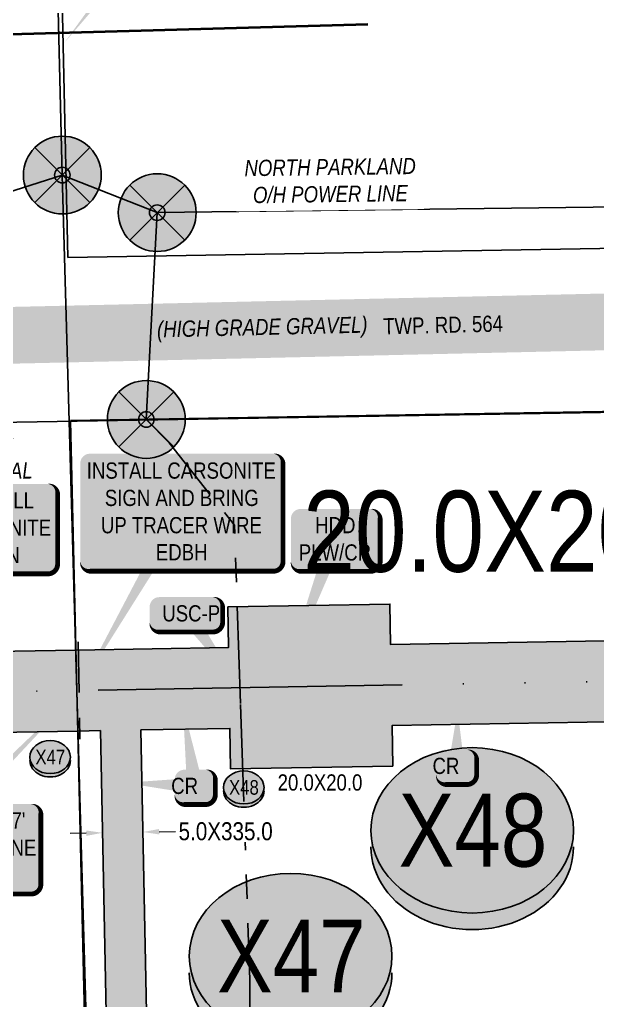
# Model space of a CAD drawing. Extents: x 88833 to 97610, y 5963373 to 5974710.
# Drawn here: x 92339.5 to 92410.7, y 5966590.7 to 5966711.7 of the extents above; entities that cross this region are included whole.
import ezdxf
from ezdxf.enums import TextEntityAlignment as Align

# ---------------------------------------------------------------- set-up
doc = ezdxf.new("R2010")
doc.units = 0
doc.header["$LTSCALE"] = 5
doc.header["$PDSIZE"] = 5
for name, pattern in [('COOP2', [10, 5, -1, 0, -1, 0, -1, 0, -1, 0, -1]), ('DASHDOT', [25.4, 12.7, -6.35, 0, -6.35]), ('foc-TIELINE', [1.875, 1.25, -0.625]), ('POWERLINE5', [7.8, 2.4, -0.6, 0.6, -0.6, 0.6, -0.6, 2.4])]:
    doc.linetypes.add(name, pattern=pattern)
doc.layers.get('Defpoints').update_dxf_attribs({"color": 9})
for name, color, linetype in [('AS-POWER', 104, 'foc-POWER'), ('AS-POWER-EXISTING', 72, 'POWERLINE5'), ('AS-POWER-EXISTING-PP', 72, 'Continuous'), ('AS-POWER-EXISTING-PP-1000', 72, 'Continuous'), ('AS-POWER-T-1000', 104, 'Continuous'), ('AS-ROADS', 254, 'Continuous'), ('AS-TELEPHONE', 224, 'foc-TEL'), ('AS-TELEPHONE-T-1000', 224, 'Continuous'), ('L-ROAD-T-1000', 7, 'Continuous'), ('L-SEC', 7, 'Continuous'), ('P-APEX RECON PAY ITEMS-1000', 240, 'Continuous'), ('P-APEX RECON-10m BUFFER', 51, 'COOP2'), ('P-APEX RECON-URBAN', 30, 'COOP2'), ('P-APEX RECON-WORK AREA', 104, 'Continuous'), ('P-BUFFER-PURPLE', 187, 'foc-TIELINE'), ('P-CROSSINGS', 250, 'Continuous'), ('P-CROSSINGS-1000', 250, 'Continuous')]:
    doc.layers.add(name, color=color, linetype=linetype)
for name, color, linetype, lineweight in [('AS-RECON EXISTING', 151, 'DASHDOT', 40), ('P-APEX RECON-TWS-T', 104, 'Continuous', 9), ('P-APEX RECON-TWS-T-1000', 104, 'Continuous', 9), ('T-TEXT-1000', 48, 'Continuous', 18)]:
    doc.layers.add(name, color=color, linetype=linetype, lineweight=lineweight)
doc.layers.add('P-APEX RECON-TO BE DRILLED-H', color=7, linetype='Continuous', true_color=0xffafe1)
doc.styles.add('1.8', font='ARIALN.TTF', dxfattribs={"height": 2})
doc.styles.add('100L', font='ARIALN.TTF', dxfattribs={"height": 10})
doc.styles.add('175L', font='ARIALN.TTF', dxfattribs={"height": 2})
doc.styles.add('80', font='ARIALN.TTF', dxfattribs={"height": 10})
doc.styles.add('80L', font='ARIALN.TTF', dxfattribs={"height": 10})
doc.styles.add('80LS', font='ARIALNI.TTF', dxfattribs={"height": 10})
doc.styles.add('Crossing', font='ARIALN.TTF', dxfattribs={"height": 10})
doc.styles.add('foc-LtypeFont', font='ARIALN.TTF', dxfattribs={"height": 7.35})
doc.linetypes.add('foc-POWER', pattern='A,6,-1,["P",foc-LtypeFont,S=0.2,R=0,X=-0.625,Y=-0.75],-1.24,4', length=12.24)
doc.linetypes.add('foc-TEL', pattern='A,2,-1,["T",foc-LtypeFont,S=0.2,R=0,X=-0.425,Y=-0.75],-1.24,8', length=12.24)
doc.linetypes.add('foc-TEL-NOLINE', pattern='A,0,-2,["T",foc-LtypeFont,S=0.2,R=0,X=-0.425,Y=-0.75],-10.24', length=12.24)
doc.dimstyles.new('Compass 1 000', dxfattribs={"dimtxt": 1.8, "dimasz": 2, "dimexe": 0.2, "dimexo": 0.0625, "dimgap": 0.5, "dimtad": 0, "dimtih": 1, "dimtoh": 1, "dimzin": 0, "dimdsep": 46, "dimtxsty": '1.8', "dimcen": 0.1, "dimse1": 1, "dimse2": 1, "dimclrd": 256, "dimclrt": 256, "dimaunit": 1, "dimadec": 4, "dimazin": 0, "dimtfac": 0.06, "dimtofl": 0, "dimtmove": 0, "dimatfit": 0, "dimfxl": 0.2, "dimtolj": 1, "dimtzin": 0, "dimlwd": -1, "dimarcsym": 0})

# ---------------------------------------------------------------- blocks, each defined once
blk = doc.blocks.new('POWERPOLE')
h = blk.add_hatch(color=255)
edge = h.paths.add_edge_path()
edge.add_arc((0, 0), 0.96, 0, 360)
at = {"linetype": 'Continuous'}
for p, q in [((0.679, -0.679), (-0.679, 0.679)), ((-0.679, -0.679), (0.679, 0.679))]:
    blk.add_line(p, q, dxfattribs=at)
blk.add_circle((0, 0), 0.96, dxfattribs=at)
blk = doc.blocks.new('*D715')
at = {"layer": 'Defpoints', "color": 0, "transparency": 16777216}
for p in [(92349.67, 5966611.5), (92354.67, 5966611.6), (92354.67, 5966611.5)]:
    blk.add_point(p, dxfattribs=at)
at = {"layer": 'P-APEX RECON-TWS-T-1000', "transparency": 16777216}
for p, q in [((92347.67, 5966611.36), (92345.68, 5966611.32)), ((92356.67, 5966611.54), (92358.67, 5966611.58))]:
    blk.add_line(p, q, dxfattribs=at)
for points in [[(92347.67, 5966611.69), (92347.68, 5966611.02), (92349.67, 5966611.4)], [(92356.66, 5966611.87), (92356.68, 5966611.2), (92354.67, 5966611.5)]]:
    blk.add_solid(points, dxfattribs=at)
at = {"layer": 'P-APEX RECON-TWS-T-1000', "transparency": 16777216, "insert": (92364.86, 5966611.58), "char_height": 2, "attachment_point": 5, "style": '1.8', "bg_fill": 3, "box_fill_scale": 1.1, "bg_fill_color": 256, "bg_fill_true_color": 13158600, "bg_fill_transparency": 0}
blk.add_mtext('\\A1;{\\H1.1111x;5.0X335.0}', dxfattribs=at)
blk = doc.blocks.new('*U716')
at = {"true_color": 0xffffa8}
h = blk.add_hatch(color=51, dxfattribs=at)
edge = h.paths.add_edge_path()
edge.add_line((-21.5, -20), (21.5, -20))
edge.add_arc((21.5, -14), 6, 270, 360)
edge.add_line((27.5, -14), (27.5, 12.5))
edge.add_arc((21.5, 12.5), 6, 0, 90)
edge.add_line((21.5, 18.5), (-21.5, 18.5))
edge.add_arc((-21.5, 12.5), 6, 90, 180)
edge.add_line((-27.5, 12.5), (-27.5, -14))
edge.add_arc((-21.5, -14), 6, 180, 270)
at = {"color": 240, "flags": 128}
blk.add_lwpolyline([(-21.5, -20, 3, 3, 0), (21.5, -20, 3, 3, 0.414214), (27.5, -14, 3, 3, 0), (27.5, 12.5, 3, 0, 0.414214), (21.5, 18.5, 0, 0, 0), (-21.5, 18.5, 0, 0, 0.414214), (-27.5, 12.5, 0, 0, 0), (-27.5, -14, 0, 3, 0.414214)], format="xyseb", close=True, dxfattribs=at)
for points in [[(-34.06, -91.31, 0, 10, 0), (0, 0, 5, 5, 0)], [(-1, -11.44, 0, 10, 0), (0, 0, 5, 5, 0)]]:
    blk.add_lwpolyline(points, format="xyseb", dxfattribs=at)
at = {"color": 4, "style": '80'}
blk.add_attdef('OTHER_001', (-14.7, -5), '', height=10, dxfattribs=at)
blk = doc.blocks.new('*U717')
at = {"true_color": 0xffffa8}
h = blk.add_hatch(color=51, dxfattribs=at)
edge = h.paths.add_edge_path()
edge.add_line((-16.5, -11.5), (16.5, -11.5))
edge.add_arc((16.5, -5.5), 6, 270, 360)
edge.add_line((22.5, -5.5), (22.5, 4))
edge.add_arc((16.5, 4), 6, 0, 90)
edge.add_line((16.5, 10), (-16.5, 10))
edge.add_arc((-16.5, 4), 6, 90, 180)
edge.add_line((-22.5, 4), (-22.5, -5.5))
edge.add_arc((-16.5, -5.5), 6, 180, 270)
at = {"color": 240, "flags": 128}
blk.add_lwpolyline([(-16.5, -11.5, 3, 3, 0), (16.5, -11.5, 3, 3, 0.414214), (22.5, -5.5, 3, 3, 0), (22.5, 4, 3, 0, 0.414214), (16.5, 10, 0, 0, 0), (-16.5, 10, 0, 0, 0.414214), (-22.5, 4, 0, 0, 0), (-22.5, -5.5, 0, 3, 0.414214)], format="xyseb", close=True, dxfattribs=at)
for points in [[(-1, -11.44, 0, 10, 0), (0, 0, 5, 5, 0)], [(33.14, -45.9, 0, 10, 0), (0, 0, 5, 5, 0)]]:
    blk.add_lwpolyline(points, format="xyseb", dxfattribs=at)
at = {"color": 4, "style": '80'}
blk.add_attdef('OTHER_001', (-14.7, -5), '', height=10, dxfattribs=at)
blk = doc.blocks.new('*U718')
at = {"true_color": 0xffffa8}
h = blk.add_hatch(color=51, dxfattribs=at)
edge = h.paths.add_edge_path()
edge.add_line((-56.5, -37), (56.5, -37))
edge.add_arc((56.5, -31), 6, 270, 360)
edge.add_line((62.5, -31), (62.5, 29.5))
edge.add_arc((56.5, 29.5), 6, 0, 90)
edge.add_line((56.5, 35.5), (-56.5, 35.5))
edge.add_arc((-56.5, 29.5), 6, 90, 180)
edge.add_line((-62.5, 29.5), (-62.5, -31))
edge.add_arc((-56.5, -31), 6, 180, 270)
at = {"color": 240, "flags": 128}
blk.add_lwpolyline([(-56.5, -37, 3, 3, 0), (56.5, -37, 3, 3, 0.414214), (62.5, -31, 3, 3, 0), (62.5, 29.5, 3, 0, 0.414214), (56.5, 35.5, 0, 0, 0), (-56.5, 35.5, 0, 0, 0.414214), (-62.5, 29.5, 0, 0, 0), (-62.5, -31, 0, 3, 0.414214)], format="xyseb", close=True, dxfattribs=at)
for points in [[(-63.64, -110.6, 0, 10, 0), (0, 0, 5, 5, 0)], [(-1, -11.44, 0, 10, 0), (0, 0, 5, 5, 0)]]:
    blk.add_lwpolyline(points, format="xyseb", dxfattribs=at)
at = {"color": 4, "style": '80'}
blk.add_attdef('OTHER_001', (-14.7, -5), '', height=10, dxfattribs=at)
blk = doc.blocks.new('*U719')
h = blk.add_hatch(color=255)
edge = h.paths.add_edge_path()
edge.add_line((-66.5, -28.5), (66.5, -28.5))
edge.add_arc((66.5, -22.5), 6, 270, 360)
edge.add_line((72.5, -22.5), (72.5, 21))
edge.add_arc((66.5, 21), 6, 0, 90)
edge.add_line((66.5, 27), (-66.5, 27))
edge.add_arc((-66.5, 21), 6, 90, 180)
edge.add_line((-72.5, 21), (-72.5, -22.5))
edge.add_arc((-66.5, -22.5), 6, 180, 270)
at = {"color": 104, "flags": 128}
blk.add_lwpolyline([(95.66, 97.04, 0, 7.5, 0), (0, 0, 0, 0, 0)], format="xyseb", dxfattribs=at)
blk.add_lwpolyline([(-66.5, -28.5, 3, 3, 0), (66.5, -28.5, 3, 3, 0.414214), (72.5, -22.5, 3, 3, 0), (72.5, 21, 3, 0, 0.414214), (66.5, 27, 0, 0, 0), (-66.5, 27, 0, 0, 0.414214), (-72.5, 21, 0, 0, 0), (-72.5, -22.5, 0, 3, 0.414214)], format="xyseb", close=True, dxfattribs=at)
at = {"color": 104, "style": '80'}
blk.add_attdef('ENTER_TEXT_001', (-26.85, -4.92), '', height=10, dxfattribs=at)
blk = doc.blocks.new('*U720')
at = {"true_color": 0xffffa8}
h = blk.add_hatch(color=51, dxfattribs=at)
edge = h.paths.add_edge_path()
edge.add_line((-31.5, -28.5), (31.5, -28.5))
edge.add_arc((31.5, -22.5), 6, 270, 360)
edge.add_line((37.5, -22.5), (37.5, 21))
edge.add_arc((31.5, 21), 6, 0, 90)
edge.add_line((31.5, 27), (-31.5, 27))
edge.add_arc((-31.5, 21), 6, 90, 180)
edge.add_line((-37.5, 21), (-37.5, -22.5))
edge.add_arc((-31.5, -22.5), 6, 180, 270)
at = {"color": 240, "flags": 128}
blk.add_lwpolyline([(-31.5, -28.5, 3, 3, 0), (31.5, -28.5, 3, 3, 0.414214), (37.5, -22.5, 3, 3, 0), (37.5, 21, 3, 0, 0.414214), (31.5, 27, 0, 0, 0), (-31.5, 27, 0, 0, 0.414214), (-37.5, 21, 0, 0, 0), (-37.5, -22.5, 0, 3, 0.414214)], format="xyseb", close=True, dxfattribs=at)
for points in [[(-50.13, -102.03, 0, 10, 0), (0, 0, 5, 5, 0)], [(-1, -11.44, 0, 10, 0), (0, 0, 5, 5, 0)]]:
    blk.add_lwpolyline(points, format="xyseb", dxfattribs=at)
at = {"color": 4, "style": '80'}
blk.add_attdef('OTHER_001', (-14.7, -5), '', height=10, dxfattribs=at)
blk = doc.blocks.new('*U728')
at = {"true_color": 0xffffa8}
h = blk.add_hatch(color=51, dxfattribs=at)
edge = h.paths.add_edge_path()
edge.add_line((-31.5, -28.5), (31.5, -28.5))
edge.add_arc((31.5, -22.5), 6, 270, 360)
edge.add_line((37.5, -22.5), (37.5, 21))
edge.add_arc((31.5, 21), 6, 0, 90)
edge.add_line((31.5, 27), (-31.5, 27))
edge.add_arc((-31.5, 21), 6, 90, 180)
edge.add_line((-37.5, 21), (-37.5, -22.5))
edge.add_arc((-31.5, -22.5), 6, 180, 270)
at = {"color": 240, "flags": 128}
blk.add_lwpolyline([(-31.5, -28.5, 3, 3, 0), (31.5, -28.5, 3, 3, 0.414214), (37.5, -22.5, 3, 3, 0), (37.5, 21, 3, 0, 0.414214), (31.5, 27, 0, 0, 0), (-31.5, 27, 0, 0, 0.414214), (-37.5, 21, 0, 0, 0), (-37.5, -22.5, 0, 3, 0.414214)], format="xyseb", close=True, dxfattribs=at)
for points in [[(-75.75, -96, 0, 10, 0), (0, 0, 5, 5, 0)], [(-1, -11.44, 0, 10, 0), (0, 0, 5, 5, 0)]]:
    blk.add_lwpolyline(points, format="xyseb", dxfattribs=at)
at = {"color": 4, "style": '80'}
blk.add_attdef('OTHER_001', (-14.7, -5), '', height=10, dxfattribs=at)
blk = doc.blocks.new('*U729')
at = {"true_color": 0xffffa8}
h = blk.add_hatch(color=51, dxfattribs=at)
edge = h.paths.add_edge_path()
edge.add_line((-6.5, -11.5), (6.5, -11.5))
edge.add_arc((6.5, -5.5), 6, 270, 360)
edge.add_line((12.5, -5.5), (12.5, 4))
edge.add_arc((6.5, 4), 6, 0, 90)
edge.add_line((6.5, 10), (-6.5, 10))
edge.add_arc((-6.5, 4), 6, 90, 180)
edge.add_line((-12.5, 4), (-12.5, -5.5))
edge.add_arc((-6.5, -5.5), 6, 180, 270)
at = {"color": 240, "flags": 128}
for points in [[(0.75, 34.26, 0, 10, 0), (0, 0, 5, 5, 0)], [(-1, -11.44, 0, 10, 0), (0, 0, 5, 5, 0)]]:
    blk.add_lwpolyline(points, format="xyseb", dxfattribs=at)
blk.add_lwpolyline([(-6.5, -11.5, 3, 3, 0), (6.5, -11.5, 3, 3, 0.414214), (12.5, -5.5, 3, 3, 0), (12.5, 4, 3, 0, 0.414214), (6.5, 10, 0, 0, 0), (-6.5, 10, 0, 0, 0.414214), (-12.5, 4, 0, 0, 0), (-12.5, -5.5, 0, 3, 0.414214)], format="xyseb", close=True, dxfattribs=at)
at = {"color": 4, "style": '80'}
blk.add_attdef('OTHER_001', (-14.7, -5), '', height=10, dxfattribs=at)
blk = doc.blocks.new('*U730')
at = {"true_color": 0xffffa8}
h = blk.add_hatch(color=51, dxfattribs=at)
edge = h.paths.add_edge_path()
edge.add_line((-6.5, -11.5), (6.5, -11.5))
edge.add_arc((6.5, -5.5), 6, 270, 360)
edge.add_line((12.5, -5.5), (12.5, 4))
edge.add_arc((6.5, 4), 6, 0, 90)
edge.add_line((6.5, 10), (-6.5, 10))
edge.add_arc((-6.5, 4), 6, 90, 180)
edge.add_line((-12.5, 4), (-12.5, -5.5))
edge.add_arc((-6.5, -5.5), 6, 180, 270)
at = {"color": 240, "flags": 128}
for points in [[(-7.5, 49.31, 0, 10, 0), (0, 0, 5, 5, 0)], [(-43.38, 1.88, 0, 10, 0), (0, 0, 5, 5, 0)]]:
    blk.add_lwpolyline(points, format="xyseb", dxfattribs=at)
blk.add_lwpolyline([(-6.5, -11.5, 3, 3, 0), (6.5, -11.5, 3, 3, 0.414214), (12.5, -5.5, 3, 3, 0), (12.5, 4, 3, 0, 0.414214), (6.5, 10, 0, 0, 0), (-6.5, 10, 0, 0, 0.414214), (-12.5, 4, 0, 0, 0), (-12.5, -5.5, 0, 3, 0.414214)], format="xyseb", close=True, dxfattribs=at)
at = {"color": 4, "style": '80'}
blk.add_attdef('OTHER_001', (-14.7, -5), '', height=10, dxfattribs=at)
blk = doc.blocks.new('xing2')
h = blk.add_hatch(color=50)
h.dxf.hatch_style = 1
edge = h.paths.add_edge_path()
edge.add_ellipse((0, 0), major_axis=(-12.5, 0), ratio=0.816297, start_angle=0, end_angle=360)
h = blk.add_hatch(color=250)
h.dxf.hatch_style = 1
edge = h.paths.add_edge_path()
edge.add_ellipse((0, -2.05), major_axis=(-12.5, 0), ratio=0.816297, start_angle=0, end_angle=180)
edge.add_line((12.5, -2.05), (12.5, 0))
edge.add_ellipse((0, 0), major_axis=(-12.5, 0), ratio=0.816297, start_angle=0, end_angle=180, ccw=False)
edge.add_line((-12.5, 0), (-12.5, -2.05))
at = {"color": 250}
blk.add_ellipse((0, 0), major_axis=(-12.5, 0), ratio=0.816297, dxfattribs=at)
blk.add_ellipse((0, -2.05), major_axis=(-12.5, 0), ratio=0.816297, start_param=0, end_param=3.141593, dxfattribs=at)
at = {"color": 250, "style": 'Crossing'}
blk.add_attdef('CROSSING', text='', height=9, dxfattribs=at).set_placement((0.09, 0.02), align=Align.MIDDLE_CENTER)
at = {"color": 250, "style": 'Crossing', "flags": 1}
for tag, p in [('OWNER', (0.09, -12.49)), ('DESCRIPTION', (0.09, -25.77)), ('LOCATION', (0.09, -39.3)), ('DWG_REF', (0.09, -52.84))]:
    blk.add_attdef(tag, text='', height=9, dxfattribs=at).set_placement(p, align=Align.MIDDLE_CENTER)

msp = doc.modelspace()

# ---------------------------------------------------------------- hatches: boundary and pattern name
at = {"layer": 'P-APEX RECON-10m BUFFER', "transparency": 33554687}
h = msp.add_hatch(color=256, dxfattribs=at)
h.dxf.hatch_style = 1
h.paths.add_polyline_path([(92349.421, 5966624.002), (92355.912, 5966300.271), (92354.248, 5966299.925), (92354.367, 5966294.847), (92360.991, 5966296.224), (92354.417, 5966624.089), (92365.392, 5966624.278), (92365.478, 5966619.282), (92385.459, 5966619.627), (92385.373, 5966624.622), (92467.124, 5966626.031), (92467.21, 5966621.036), (92487.191, 5966621.38), (92487.105, 5966626.375), (92518.938, 5966626.924), (92519.024, 5966621.929), (92539.006, 5966622.273), (92538.92, 5966627.268), (92915.681, 5966633.761), (92915.841, 5966621.923), (92920.836, 5966621.99), (92922.06, 5966531.286), (93155.486, 5966535.214), (93155.263, 5966545.203), (92931.916, 5966541.445), (92930.827, 5966622.104), (93018.183, 5966623.654), (93017.924, 5966633.643), (92935.688, 5966632.184), (92935.553, 5966642.175), (92930.557, 5966642.107), (92930.532, 5966644.01), (92538.747, 5966637.259), (92538.661, 5966642.254), (92518.68, 5966641.91), (92518.766, 5966636.914), (92486.933, 5966636.366), (92486.847, 5966641.361), (92466.866, 5966641.017), (92466.952, 5966636.021), (92385.201, 5966634.613), (92385.115, 5966639.608), (92365.134, 5966639.264), (92365.22, 5966634.268), (92346.391, 5966633.944), (92346.626, 5966623.954)])
h = msp.add_hatch(color=256, dxfattribs=at)
h.dxf.hatch_style = 1
h.paths.add_polyline_path([(92326.326, 5966633.598), (92346.391, 5966633.944), (92346.626, 5966623.954), (92326.562, 5966623.609)])
at = {"layer": 'P-APEX RECON-TO BE DRILLED-H', "transparency": 33554687}
h = msp.add_hatch(color=256, dxfattribs=at)
h.dxf.hatch_style = 1
h.paths.add_polyline_path([(92311.777, 5966709.79), (92301.788, 5966709.567), (92303.719, 5966623.215), (92371.682, 5966624.386), (92371.51, 5966634.377), (92313.486, 5966633.377)])

# ---------------------------------------------------------------- linework, layer by layer
at = {"layer": 'AS-POWER', "flags": 128}
for points in [[(92356.427, 5966687.888), (92344.727, 5966692.519), (92335.948, 5967048.117), (92315.742, 5967946.57), (92307.174, 5968295.015), (92297.84, 5968856.25)], [(92356.427, 5966687.888), (93044.331, 5966696.603), (93412.748, 5966703.29), (93655.8, 5966707.114), (93902.377, 5966711.646), (93978.362, 5966710.131)], [(91959.884, 5966568.378), (91959.884, 5966677.111), (92205.905, 5966680.462), (92315.702, 5966683.256), (92344.727, 5966692.519)], [(92367.216, 5965756.641), (92364.865, 5965856.495), (92348.256, 5966568.109), (92344.727, 5966692.519)], [(92355.08, 5966662.38), (92356.427, 5966687.888)]]:
    msp.add_lwpolyline(points, dxfattribs=at)
at = {"layer": 'AS-POWER-EXISTING', "flags": 128}
msp.add_lwpolyline([(92355.081, 5966662.382), (92357.912, 5966659.487), (92365.949, 5966649.323), (92367.832, 5966593.269), (92367.893, 5966582.079), (92367.884, 5966571.716)], dxfattribs=at)
at = {"layer": 'AS-RECON EXISTING', "flags": 128}
msp.add_lwpolyline([(93892.812, 5966611.042), (93874.878, 5966611.765), (93833.949, 5966610.568), (93778.032, 5966609.289), (93733.023, 5966607.943), (93673.596, 5966606.483), (93621.12, 5966605.598), (93601.345, 5966605.429), (93574.258, 5966604.763), (93538.505, 5966604.349), (93519.405, 5966603.806), (93503.868, 5966603.719), (93468.599, 5966602.872), (93467.317, 5966602.942), (93426.981, 5966602.586), (93384.507, 5966601.628), (93347.402, 5966600.3), (93346.885, 5966600.101), (93294.902, 5966599.559), (93261.941, 5966599.236), (93225.661, 5966598.587), (93199.616, 5966597.678), (93075.311, 5966593.275), (93065.201, 5966592.623), (93060.93, 5966592.673), (93061.246, 5966594.338), (93062.18, 5966608.63), (93061.789, 5966618.34), (93060.376, 5966630.177), (93063.069, 5966645.064), (93064.88, 5966679.937), (93065.388, 5966688.334), (93066.415, 5966728.031), (93053.263, 5966728.307), (92796.208, 5966720.578), (92436.254, 5966712.587), (92338.249, 5966709.839), (92322.085, 5966709.536), (92313.542, 5966709.189), (92306.797, 5966709.012), (92303.075, 5966708.915), (92296.239, 5966709.156), (92281.542, 5966709.481), (92269.082, 5966708.955), (91853.775, 5966700.178), (91419.279, 5966690.156)], dxfattribs=at)
at = {"layer": 'AS-ROADS', "const_width": 7, "flags": 128}
msp.add_lwpolyline([(91418.837, 5966651.955), (92511.445, 5966676.672), (93926.394, 5966700.919), (94596.07, 5966718.552), (95333.702, 5966737.982), (96171.533, 5966756.094), (97341.017, 5966780.932)], dxfattribs=at)
at = {"layer": 'AS-TELEPHONE', "linetype": 'foc-TEL-NOLINE', "flags": 128}
msp.add_lwpolyline([(92325.661, 5966661.815), (92325.849, 5966661.819), (93152.351, 5966675.668), (93959.248, 5966689.044)], dxfattribs=at)
at = {"layer": 'L-SEC', "flags": 128}
for points in [[(92345.407, 5966682.364), (92327.603, 5967488.652)], [(93152.01, 5966696.012), (92345.407, 5966682.356)], [(93152.35, 5966675.911), (92345.725, 5966662.255)], [(92364.675, 5965856.591), (92345.726, 5966662.231)]]:
    msp.add_lwpolyline(points, dxfattribs=at)
at = {"layer": 'P-APEX RECON-URBAN', "ltscale": 1.5, "flags": 128}
msp.add_lwpolyline([(93944.01, 5966553.478), (92926.988, 5966536.366), (92925.604, 5966638.929), (92308.603, 5966628.296), (92306.782, 5966709.679), (92300.539, 5966991.281), (92298.723, 5967072.953), (92281.768, 5967072.542), (92280.524, 5967071.502)], dxfattribs=at)
at = {"layer": 'P-APEX RECON-WORK AREA', "flags": 128}
for points in [[(92930.532, 5966644.01), (92538.747, 5966637.259), (92538.661, 5966642.254), (92518.68, 5966641.91), (92518.766, 5966636.914), (92486.933, 5966636.366), (92486.847, 5966641.361), (92466.866, 5966641.017), (92466.952, 5966636.021), (92385.201, 5966634.613), (92385.115, 5966639.608), (92365.134, 5966639.264), (92365.22, 5966634.268), (92346.391, 5966633.944), (92346.626, 5966623.954), (92349.421, 5966624.002), (92355.912, 5966300.271)], [(92360.991, 5966296.224), (92354.417, 5966624.089), (92365.392, 5966624.278), (92365.478, 5966619.282), (92385.459, 5966619.627), (92385.373, 5966624.622), (92467.124, 5966626.031), (92467.21, 5966621.036), (92487.191, 5966621.38), (92487.105, 5966626.375), (92518.938, 5966626.924), (92519.024, 5966621.929), (92539.006, 5966622.273), (92538.92, 5966627.268), (92915.681, 5966633.761)]]:
    msp.add_lwpolyline(points, dxfattribs=at)
msp.add_lwpolyline([(92326.326, 5966633.598), (92346.391, 5966633.944), (92346.626, 5966623.954), (92326.562, 5966623.609)], close=True, dxfattribs=at)
at = {"layer": 'P-BUFFER-PURPLE'}
msp.add_line((92346.677, 5966634.948), (92346.884, 5966622.959), dxfattribs=at)

# ---------------------------------------------------------------- block references
at = {"layer": 'AS-POWER-EXISTING-PP', "xscale": 4.996022535000007, "yscale": 4.996022535000007, "zscale": 4.996022535000007}
for p in [(92344.727, 5966692.519), (92356.427, 5966687.888), (92355.08, 5966662.38)]:
    msp.add_blockref('POWERPOLE', p, dxfattribs=at)
at = {"layer": 'AS-POWER-EXISTING-PP-1000', "xscale": 0.9992045070000001, "yscale": 0.9992045070000001, "zscale": 0.9992045070000001}
for p in [(92344.727, 5966692.519), (92356.427, 5966687.888), (92355.08, 5966662.38)]:
    msp.add_blockref('POWERPOLE', p, dxfattribs=at)
at = {"layer": 'P-APEX RECON PAY ITEMS-1000'}
ref = msp.add_blockref('*U728', (92360.099, 5966727.999), dxfattribs=dict(at, xscale=0.2, yscale=0.2, zscale=0.2))
ref.add_attrib('OTHER_001', 'REMOVE', (92355.108, 5966730.367), dxfattribs={"layer": '0', "color": 4, "height": 2, "style": '80'})
ref.add_attrib('OTHER_002', 'CARSONITE', (92353.424, 5966726.999), dxfattribs={"layer": '0', "color": 4, "height": 2, "style": '80'})
ref.add_attrib('OTHER_003', 'SIGN', (92357.342, 5966723.63), dxfattribs={"layer": '0', "color": 4, "height": 2, "style": '80'})
ref = msp.add_blockref('*U718', (92359.437, 5966651.059), dxfattribs=dict(at, xscale=0.2, yscale=0.2, zscale=0.2))
ref.add_attrib('OTHER_001', 'INSTALL CARSONITE', (92347.742, 5966655.077), dxfattribs={"layer": '0', "color": 4, "height": 2, "style": '80'})
ref.add_attrib('OTHER_002', 'SIGN AND BRING', (92349.972, 5966651.708), dxfattribs={"layer": '0', "color": 4, "height": 2, "style": '80'})
ref.add_attrib('OTHER_003', 'UP TRACER WIRE', (92349.485, 5966648.339), dxfattribs={"layer": '0', "color": 4, "height": 2, "style": '80'})
ref.add_attrib('OTHER_004', 'EDBH', (92356.261, 5966645.006), dxfattribs={"layer": '0', "color": 4, "height": 2, "style": '80'})
ref = msp.add_blockref('*U716', (92378.408, 5966647.644), dxfattribs=dict(at, xscale=0.2, yscale=0.2, zscale=0.2))
ref.add_attrib('OTHER_001', 'HDD', (92375.903, 5966648.346), dxfattribs={"layer": '0', "color": 4, "height": 2, "style": '80'})
ref.add_attrib('OTHER_002', 'PLW/CR', (92373.881, 5966644.977), dxfattribs={"layer": '0', "color": 4, "height": 2, "style": '80'})
at = {"layer": 'P-APEX RECON PAY ITEMS-1000', "xscale": 0.2, "yscale": 0.2, "zscale": 0.2}
for name, p, values in [('*U717', (92359.992, 5966638.47), {'OTHER_001': 'USC-P'}), ('*U730', (92361.088, 5966617.189), {'OTHER_001': 'CR'}), ('*U729', (92393.307, 5966619.656), {'OTHER_001': 'CR'})]:
    msp.add_blockref(name, p, dxfattribs=at).add_auto_attribs(values)
at = {"layer": 'P-CROSSINGS', "xscale": 0.9992045070000001, "yscale": 0.9992045070000001, "zscale": 0.9992045070000001}
for p, values in [((92395.26, 5966611.707), {'CROSSING': 'X48'}), ((92372.871, 5966596.19), {'CROSSING': 'X47'})]:
    msp.add_blockref('xing2', p, dxfattribs=at).add_auto_attribs(values)
at = {"layer": 'P-CROSSINGS-1000', "xscale": 0.1998409014, "yscale": 0.1998409014, "zscale": 0.1998409014}
for p, values in [((92343.224, 5966620.739), {'CROSSING': 'X47'}), ((92367.097, 5966616.998), {'CROSSING': 'X48'})]:
    msp.add_blockref('xing2', p, dxfattribs=at).add_auto_attribs(values)

# ---------------------------------------------------------------- texts
at = {"layer": 'L-ROAD-T-1000', "insert": (92391.64, 5966675.042), "char_height": 2, "width": 14.83755, "attachment_point": 2, "rotation": 1.42745, "style": '80L'}
msp.add_mtext('TWP. RD. 564', dxfattribs=at)
at = {"layer": 'P-APEX RECON-TWS-T', "insert": (92374.418, 5966653.591), "char_height": 10, "attachment_point": 1, "style": '175L'}
msp.add_mtext_dynamic_manual_height_columns('20.0X20.0', width=49.86126, gutter_width=100, heights=[0], dxfattribs=at)
at = {"layer": 'P-APEX RECON-TWS-T-1000', "insert": (92371.272, 5966618.61), "char_height": 2, "attachment_point": 1, "style": '175L'}
msp.add_mtext_dynamic_manual_height_columns('20.0X20.0', width=10.36249, gutter_width=100, heights=[0], dxfattribs=at)
at = {"layer": 'T-TEXT-1000', "insert": (92369.352, 5966674.791), "char_height": 2, "width": 27.12837, "attachment_point": 2, "rotation": 1.32813, "style": '80LS'}
msp.add_mtext('(HIGH GRADE GRAVEL)', dxfattribs=at)

# ---------------------------------------------------------------- next in the draw order: texts
at = {"layer": 'AS-POWER-T-1000', "insert": (92367.095, 5966694.379), "char_height": 2, "attachment_point": 1, "rotation": 0.72589, "style": '100L', "bg_fill": 2}
msp.add_mtext_dynamic_manual_height_columns('\\pi0.073664;{\\fArial Narrow|b0|i1|c0|p34;NORTH PARKLAND \\P\\pi1.0805;O/H POWER LINE}', width=21.14869, gutter_width=55, heights=[0], dxfattribs=at)
at = {"layer": 'AS-TELEPHONE-T-1000', "insert": (92328.931, 5966660.156), "char_height": 2, "attachment_point": 1, "rotation": 1.34982, "style": '100L', "bg_fill": 2}
msp.add_mtext_dynamic_manual_height_columns('\\pi2.4056;{\\fArial Narrow|b0|i1|c0|p34;TELUS\\P\\pi0.069995;PEDESTAL}', width=11.92307, gutter_width=55, heights=[0], dxfattribs=at)

# ---------------------------------------------------------------- next in the draw order: dimensions: what is measured, and where the dimension line sits
at = {"layer": 'P-APEX RECON-TWS-T-1000'}
dim = msp.add_aligned_dim(p1=(92349.672, 5966611.5), p2=(92354.667, 5966611.6), distance=-0.104, text='{\\H1.1111x;5.0X335.0}', dimstyle='Compass 1 000', override={"dimtfill": 1}, dxfattribs=at)
dim.commit()
dim.dimension.update_dxf_attribs({"geometry": '*D715', "text_midpoint": (92364.859, 5966611.576)})

# ---------------------------------------------------------------- next in the draw order: block references
at = {"layer": 'AS-POWER-T-1000'}
ref = msp.add_blockref('*U719', (92327.594, 5966609.547), dxfattribs=dict(at, xscale=0.1998409014, yscale=0.1998409014, zscale=0.1998409014))
ref.add_attrib('ENTER_TEXT_001', "ALTALINK 5-WIRE 'X47'", (92315.125, 5966611.931), dxfattribs={"layer": '0', "color": 104, "height": 1.99841, "style": '80'})
ref.add_attrib('ENTER_TEXT_002', 'O/H TRANSMISSION LINE', (92313.669, 5966608.565), dxfattribs={"layer": '0', "color": 104, "height": 1.99841, "style": '80'})
ref.add_attrib('ENTER_TEXT_003', 'H.O.W = 10.7m', (92319.659, 5966605.199), dxfattribs={"layer": '0', "color": 104, "height": 1.99841, "style": '80'})
at = {"layer": 'P-APEX RECON PAY ITEMS-1000'}
ref = msp.add_blockref('*U720', (92336.647, 5966649.036), dxfattribs=dict(at, xscale=0.2, yscale=0.2, zscale=0.2))
ref.add_attrib('OTHER_001', 'INSTALL', (92331.933, 5966651.405), dxfattribs={"layer": '0', "color": 4, "height": 2, "style": '80'})
ref.add_attrib('OTHER_002', 'CARSONITE', (92329.972, 5966648.036), dxfattribs={"layer": '0', "color": 4, "height": 2, "style": '80'})
ref.add_attrib('OTHER_003', 'SIGN', (92333.89, 5966644.667), dxfattribs={"layer": '0', "color": 4, "height": 2, "style": '80'})

doc.saveas('drawing.dxf')
